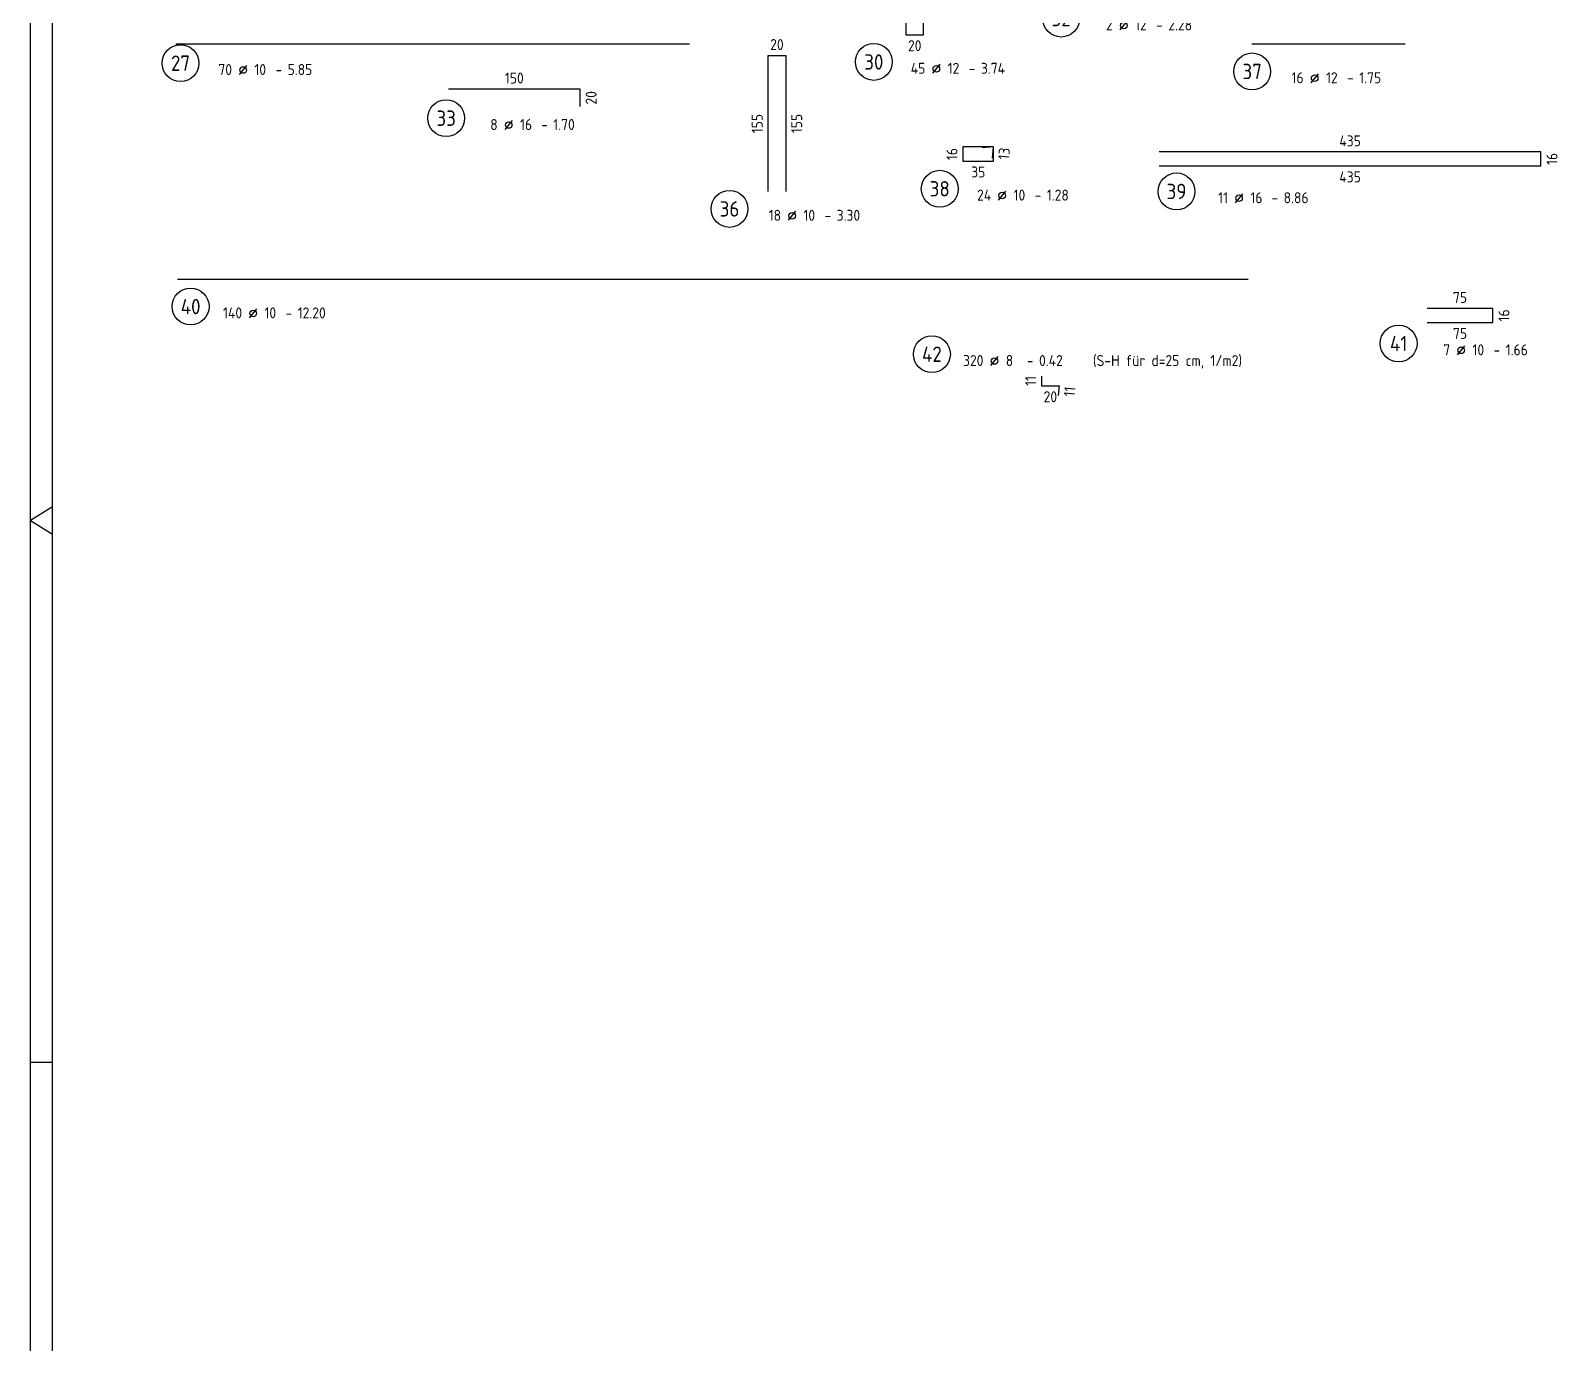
# Model space of a CAD drawing. Extents: x -10 to 76.6, y -8.8 to 49.1.
# Drawn here: x 59.2 to 76.6, y 11.65 to 26.61 of the extents above; entities that cross this region are included whole.
import ezdxf
from ezdxf.enums import TextEntityAlignment as Align

# ---------------------------------------------------------------- set-up
doc = ezdxf.new("R2010")
doc.units = 0
doc.header["$LTSCALE"] = 0.5
doc.linetypes.add('AUSGEZOGEN', pattern=[1000.01, 1000, 0.01])
doc.layers.add('RAHMEN', color=7, linetype='Continuous')
doc.layers.add('RND', color=7, linetype='Continuous')
doc.styles.add('txt', font='isocp.shx')

# ---------------------------------------------------------------- blocks, each defined once
blk = doc.blocks.new('DINA0')
at = {"layer": 'RAHMEN'}
blk.add_line((118.9, 0), (118.9, 84.1), dxfattribs=at)
at = {"layer": 'RAHMEN', "color": 5}
blk.add_line((118.4, 0.5), (118.4, 83.6), dxfattribs=at)
at = {"layer": 'RAHMEN', "color": 7, "linetype": 'Continuous'}
for p, q in [((118.9, 42.36), (118.4, 42.05)), ((118.4, 42.05), (118.9, 41.74))]:
    blk.add_line(p, q, dxfattribs=at)
at = {"layer": 'RAHMEN', "color": 7}
blk.add_line((118.9, 29.7), (118.4, 29.7), dxfattribs=at)
blk = doc.blocks.new('RND_AUSZ')
at = {"layer": 'RND', "color": 7, "linetype": 'Continuous'}
blk.add_line((1.341, 0.262), (1.509, 0.466), dxfattribs=at)
at = {"layer": 'RND', "color": 1, "linetype": 'Continuous'}
blk.add_circle((0, 0.52), 0.42, dxfattribs=at)
at = {"layer": 'RND', "color": 7, "linetype": 'Continuous'}
blk.add_circle((1.425, 0.364), 0.075, dxfattribs=at)
at = {"layer": 'RND', "color": 7, "linetype": 'Continuous', "style": 'txt'}
blk.add_text('-', height=0.25, dxfattribs=at).set_placement((2.163, 0.25))
for tag, p in [('WIEOFT', (-0.536, 0.25)), ('STK', (1.174, 0.25))]:
    blk.add_attdef(tag, text='', height=0.25, dxfattribs=at).set_placement(p, align=Align.RIGHT)
at = {"layer": 'RND', "color": 1, "linetype": 'Continuous', "style": 'txt'}
blk.add_attdef('POS', text='', height=0.35, dxfattribs=at).set_placement((0, 0.52), align=Align.MIDDLE)
at = {"layer": 'RND', "color": 7, "linetype": 'Continuous', "style": 'txt'}
for tag, p in [('DS', (1.683, 0.25)), ('LANG', (2.441, 0.25)), ('TEXT', (3.669, 0.25))]:
    blk.add_attdef(tag, p, '', height=0.25, dxfattribs=at)

msp = doc.modelspace()

# ---------------------------------------------------------------- linework, layer by layer
at = {"layer": 'RAHMEN', "color": 7, "linetype": 'Continuous'}
msp.add_line((59.45, 14.85), (59.2, 14.85), dxfattribs=at)
at = {"layer": 'RND', "color": 1, "linetype": 'AUSGEZOGEN'}
for points in [[(69.361, 27.911), (69.375, 28.071), (69.175, 28.071), (69.175, 26.561), (69.375, 26.561), (69.375, 28.071), (69.216, 28.057)], [(60.857, 26.459), (66.707, 26.459)], [(73.115, 26.457), (74.865, 26.457)], [(67.605, 24.774), (67.605, 26.324), (67.805, 26.324), (67.805, 24.774)], [(65.463, 25.742), (65.463, 25.942), (63.963, 25.942)], [(70.162, 25.153), (70.174, 25.282), (69.824, 25.282), (69.824, 25.122), (70.174, 25.122), (70.174, 25.282), (70.044, 25.271)], [(72.061, 25.066), (76.411, 25.066), (76.411, 25.226), (72.061, 25.226)], [(60.876, 23.776), (73.076, 23.776)], [(75.114, 23.283), (75.864, 23.283), (75.864, 23.443), (75.114, 23.443)], [(70.721, 22.671), (70.721, 22.561), (70.921, 22.561), (70.911, 22.451)]]:
    msp.add_lwpolyline(points, dxfattribs=at)

# ---------------------------------------------------------------- block references
at = {"xscale": 0.5, "yscale": 0.5, "zscale": 0.5}
msp.add_blockref('DINA0', (0, 0), dxfattribs=at)
at = {"layer": 'RND', "color": 7, "linetype": 'AUSGEZOGEN', "xscale": 0.5, "yscale": 0.5, "zscale": 0.5}
for p, values in [((70.944, 26.485), {'POS': '32', 'STK': '2', 'DS': '12', 'LANG': '2.28'}), ((68.809, 25.991), {'POS': '30', 'STK': '45', 'DS': '12', 'LANG': '3.74'}), ((69.56, 24.546), {'POS': '38', 'STK': '24', 'DS': '10', 'LANG': '1.28'}), ((69.471, 22.661), {'POS': '42', 'STK': '320', 'DS': '8', 'LANG': '0.42', 'TEXT': '(S-H für d=25 cm, 1/m2)'})]:
    msp.add_blockref('RND_AUSZ', p, dxfattribs=at).add_auto_attribs(values)
at = {"layer": 'RND', "color": 1, "linetype": 'AUSGEZOGEN', "xscale": 0.5, "yscale": 0.5, "zscale": 0.5}
for p, values in [((60.909, 25.977), {'POS': '27', 'STK': '70', 'DS': '10', 'LANG': '5.85'}), ((73.12, 25.883), {'POS': '37', 'STK': '16', 'DS': '12', 'LANG': '1.75'}), ((72.258, 24.516), {'POS': '39', 'STK': '11', 'DS': '16', 'LANG': '8.86'}), ((67.165, 24.316), {'POS': '36', 'STK': '18', 'DS': '10', 'LANG': '3.30'}), ((61.024, 23.204), {'POS': '40', 'STK': '140', 'DS': '10', 'LANG': '12.20'}), ((74.789, 22.783), {'POS': '41', 'STK': '7', 'DS': '10', 'LANG': '1.66'})]:
    msp.add_blockref('RND_AUSZ', p, dxfattribs=at).add_auto_attribs(values)
at = {"layer": 'RND', "color": 102, "linetype": 'AUSGEZOGEN', "xscale": 0.5, "yscale": 0.5, "zscale": 0.5}
msp.add_blockref('RND_AUSZ', (63.936, 25.35), dxfattribs=at).add_auto_attribs({'POS': '33', 'STK': '8', 'DS': '16', 'LANG': '1.70'})

# ---------------------------------------------------------------- texts
at = {"layer": 'RND', "color": 7, "linetype": 'AUSGEZOGEN', "style": 'txt'}
for s, p in [('20', (67.705, 26.449)), ('20', (69.275, 26.436)), ('150', (64.713, 26.067)), ('435', (74.236, 25.351)), ('35', (69.999, 24.997)), ('435', (74.236, 24.941)), ('75', (75.489, 23.568)), ('75', (75.489, 23.158)), ('20', (70.821, 22.436))]:
    msp.add_text(s, height=0.125, dxfattribs=at).set_placement(p, align=Align.MIDDLE)
for s, rotation, p in [('20', 90, (65.588, 25.842)), ('155', 90, (67.48, 25.549)), ('155', 90, (67.93, 25.549)), ('16', 90, (69.699, 25.202)), ('13', 84.9999, (70.293, 25.206)), ('16', 90, (76.536, 25.146)), ('16', 90, (75.989, 23.363)), ('11', 90, (70.596, 22.616)), ('11', 85, (71.04, 22.495))]:
    msp.add_text(s, height=0.125, rotation=rotation, dxfattribs=at).set_placement(p, align=Align.MIDDLE)

doc.saveas('drawing.dxf')
